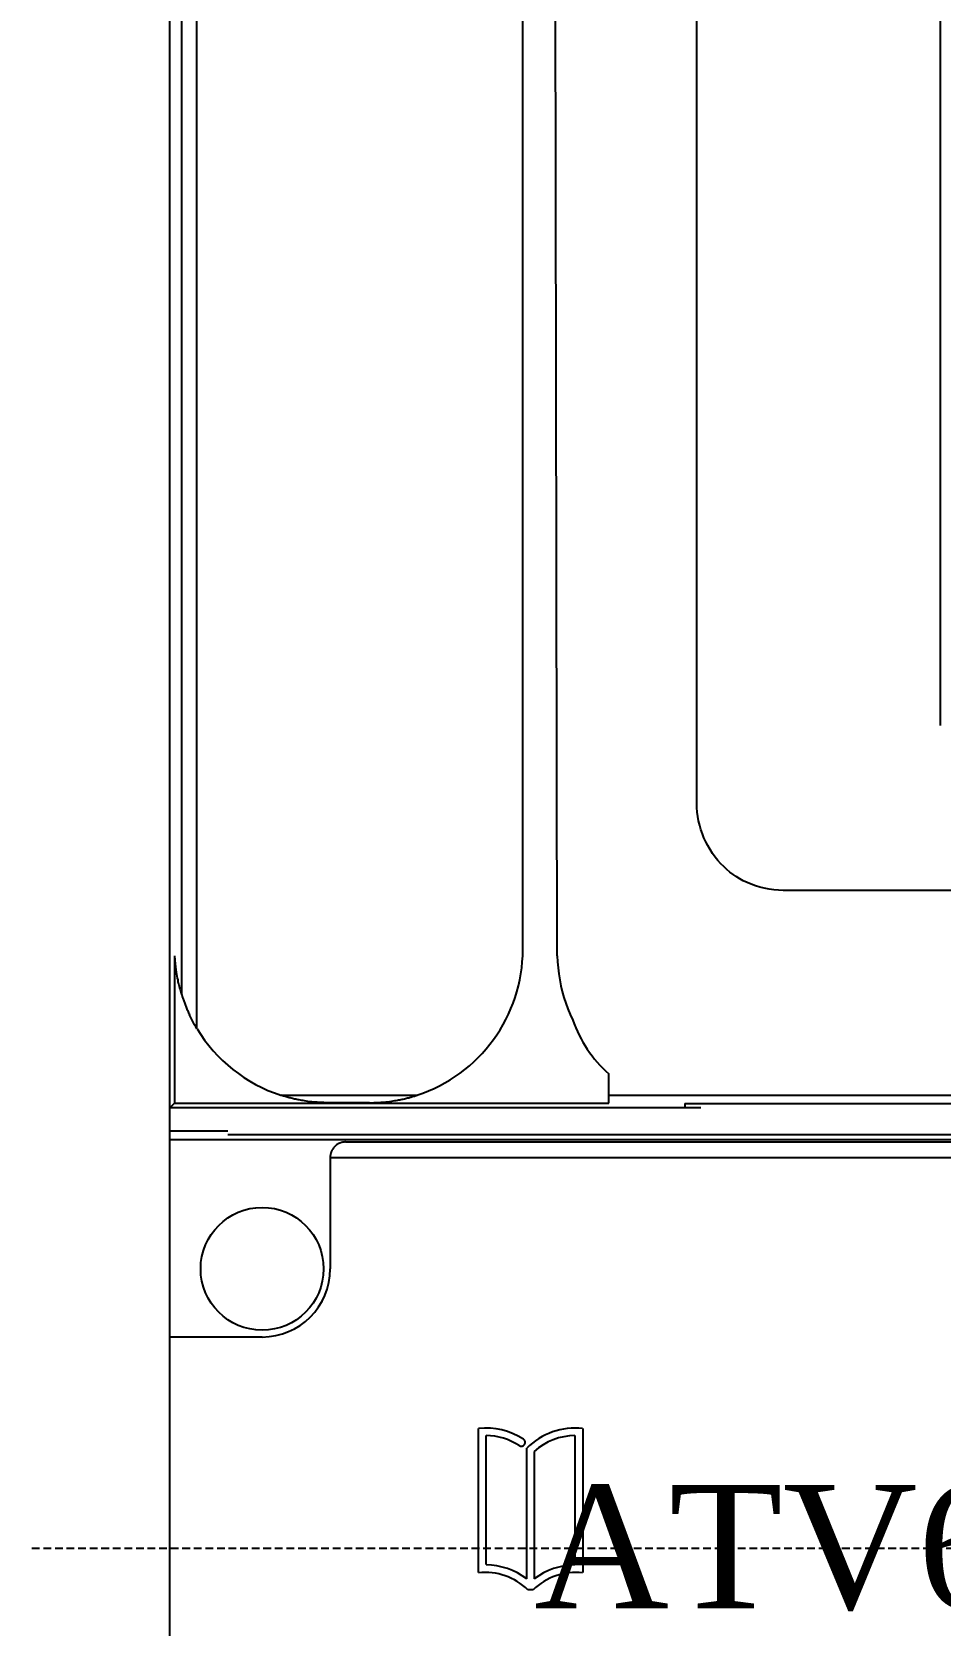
# Model space of a CAD drawing. Extents: x 0 to 171, y 0 to 414.
# Drawn here: x 0 to 58.9, y 202 to 305.2 of the extents above; entities that cross this region are included whole.
import ezdxf

# ---------------------------------------------------------------- set-up
doc = ezdxf.new("R2010")
doc.units = 0
doc.linetypes.add('DASHED', pattern=[0.75, 0.5, -0.25])
doc.layers.add('-15N-THT. THIẾT BỊ ĐÓNG MỞ', color=40, linetype='CONTINUOUS')
doc.styles.add('- 04.0', font='times.ttf', dxfattribs={"height": 4})

# ---------------------------------------------------------------- blocks, each defined once
blk = doc.blocks.new('06 - N - SC VSD ATV630U75~D11N4')
at = {"layer": '-15N-THT. THIẾT BỊ ĐÓNG MỞ'}
for p, q in [((-74.8, 33.66), (-74.8, 173.84)), ((-75.79, 35.85), (-75.79, 172.75)), ((-76.55, -202.05), (-76.55, 171.66)), ((-51.45, 38.38), (-51.69, 166.24)), ((-53.68, 38.79), (-53.68, 165.93)), ((-26.64, 165.68), (-26.64, 53.3)), ((-42.41, 48.3), (-42.41, 104.48)), ((-26.64, 53.3), (-26.64, 53.3)), ((-42.4, 48), (-42.41, 48.3)), ((-42.41, 48.3), (-42.41, 48.3)), ((-42.38, 47.7), (-42.4, 48)), ((-42.34, 47.41), (-42.38, 47.7)), ((-42.29, 47.12), (-42.34, 47.41)), ((-42.22, 46.83), (-42.29, 47.12)), ((-42.14, 46.56), (-42.22, 46.83)), ((-42.05, 46.29), (-42.14, 46.56)), ((-41.95, 46.03), (-42.05, 46.29)), ((-41.83, 45.77), (-41.95, 46.03)), ((-41.7, 45.52), (-41.83, 45.77)), ((-41.55, 45.27), (-41.7, 45.52)), ((-41.39, 45.02), (-41.55, 45.27)), ((-41.22, 44.78), (-41.39, 45.02)), ((-41.04, 44.56), (-41.22, 44.78)), ((-40.85, 44.35), (-41.04, 44.56)), ((-40.65, 44.16), (-40.85, 44.35)), ((-40.46, 43.98), (-40.65, 44.16)), ((-40.26, 43.81), (-40.46, 43.98)), ((-40.06, 43.66), (-40.26, 43.81)), ((-39.85, 43.52), (-40.06, 43.66)), ((-39.63, 43.38), (-39.85, 43.52)), ((-39.4, 43.25), (-39.63, 43.38)), ((-39.15, 43.13), (-39.4, 43.25)), ((-38.89, 43.02), (-39.15, 43.13)), ((-38.61, 42.92), (-38.89, 43.02)), ((-38.33, 42.83), (-38.61, 42.92)), ((-38.04, 42.76), (-38.33, 42.83)), ((-37.73, 42.7), (-38.04, 42.76)), ((-37.41, 42.65), (-37.73, 42.7)), ((-37.11, 42.63), (-37.41, 42.65)), ((-36.81, 42.62), (-37.11, 42.63)), ((61.16, 42.62), (-36.81, 42.62)), ((-36.81, 42.62), (-36.81, 42.62)), ((-76.26, 38.38), (-76.24, 38.1)), ((-76.26, 38.38), (-76.26, 28.83)), ((-53.68, 38.79), (-53.68, 38.79)), ((-51.45, 38.38), (-51.43, 37.99)), ((-51.45, 38.38), (-51.45, 38.38)), ((-76.24, 38.1), (-76.22, 37.87)), ((-76.22, 37.87), (-76.2, 37.67)), ((-76.2, 37.67), (-76.17, 37.49)), ((-76.17, 37.49), (-76.15, 37.33)), ((-76.15, 37.33), (-76.12, 37.19)), ((-76.12, 37.19), (-76.1, 37.06)), ((-51.43, 37.99), (-51.4, 37.6)), ((-51.4, 37.6), (-51.36, 37.21)), ((-51.36, 37.21), (-51.29, 36.82)), ((-76.1, 37.06), (-76.08, 36.94)), ((-76.08, 36.94), (-76.05, 36.83)), ((-76.05, 36.83), (-76.03, 36.72)), ((-76.03, 36.72), (-76.01, 36.62)), ((-76.01, 36.62), (-75.98, 36.52)), ((-75.98, 36.52), (-75.95, 36.41)), ((-75.95, 36.41), (-75.93, 36.31)), ((-75.93, 36.31), (-75.9, 36.21)), ((-75.9, 36.21), (-75.87, 36.12)), ((-51.29, 36.82), (-51.22, 36.44)), ((-51.22, 36.44), (-51.13, 36.06)), ((-75.87, 36.12), (-75.85, 36.03)), ((-75.85, 36.03), (-75.82, 35.94)), ((-75.82, 35.94), (-75.79, 35.85)), ((-75.79, 35.85), (-75.78, 35.82)), ((-75.78, 35.82), (-75.77, 35.78)), ((-75.77, 35.78), (-75.75, 35.74)), ((-75.75, 35.74), (-75.74, 35.69)), ((-75.74, 35.69), (-75.72, 35.63)), ((-75.72, 35.63), (-75.7, 35.58)), ((-75.7, 35.58), (-75.68, 35.52)), ((-75.68, 35.52), (-75.66, 35.46)), ((-75.66, 35.46), (-75.64, 35.41)), ((-75.64, 35.41), (-75.61, 35.35)), ((-75.61, 35.35), (-75.59, 35.29)), ((-75.59, 35.29), (-75.57, 35.23)), ((-75.57, 35.23), (-75.55, 35.17)), ((-75.55, 35.17), (-75.52, 35.11)), ((-75.52, 35.11), (-75.5, 35.05)), ((-51.13, 36.06), (-51.02, 35.68)), ((-51.02, 35.68), (-50.9, 35.31)), ((-50.9, 35.31), (-50.76, 34.94)), ((-75.5, 35.05), (-75.47, 34.99)), ((-75.47, 34.99), (-75.45, 34.93)), ((-75.45, 34.93), (-75.42, 34.87)), ((-75.42, 34.87), (-75.39, 34.81)), ((-75.39, 34.81), (-75.37, 34.75)), ((-75.37, 34.75), (-75.34, 34.69)), ((-75.34, 34.69), (-75.31, 34.63)), ((-75.31, 34.63), (-75.28, 34.56)), ((-75.22, 34.43), (-75.28, 34.56)), ((-75.28, 34.56), (-75.28, 34.56)), ((-75.15, 34.3), (-75.22, 34.43)), ((-75.09, 34.17), (-75.15, 34.3)), ((-75.02, 34.04), (-75.09, 34.17)), ((-50.76, 34.94), (-50.61, 34.58)), ((-50.61, 34.58), (-50.45, 34.22)), ((-50.45, 34.22), (-50.45, 34.22)), ((-74.95, 33.91), (-75.02, 34.04)), ((-74.87, 33.78), (-74.95, 33.91)), ((-74.8, 33.66), (-74.87, 33.78)), ((-48.12, 28.83), (-48.12, 30.73)), ((-48.12, 30.73), (-48.12, 30.73)), ((-69.36, 29.35), (-60.54, 29.35)), ((-69.31, 29.33), (-69.36, 29.35)), ((-69.25, 29.31), (-69.31, 29.33)), ((-69.2, 29.29), (-69.25, 29.31)), ((-69.14, 29.28), (-69.2, 29.29)), ((-69.08, 29.26), (-69.14, 29.28)), ((-69.02, 29.24), (-69.08, 29.26)), ((-68.95, 29.22), (-69.02, 29.24)), ((-68.89, 29.21), (-68.95, 29.22)), ((-68.82, 29.19), (-68.89, 29.21)), ((-68.76, 29.17), (-68.82, 29.19)), ((-68.69, 29.15), (-68.76, 29.17)), ((-68.61, 29.14), (-68.69, 29.15)), ((-68.54, 29.12), (-68.61, 29.14)), ((-68.47, 29.1), (-68.54, 29.12)), ((-68.4, 29.09), (-68.47, 29.1)), ((-68.33, 29.07), (-68.4, 29.09)), ((-68.25, 29.06), (-68.33, 29.07)), ((-68.17, 29.04), (-68.25, 29.06)), ((-68.1, 29.03), (-68.17, 29.04)), ((-68.01, 29.01), (-68.1, 29.03)), ((-67.92, 29), (-68.01, 29.01)), ((-67.83, 28.98), (-67.92, 29)), ((-67.72, 28.97), (-67.83, 28.98)), ((-67.61, 28.95), (-67.72, 28.97)), ((-67.49, 28.93), (-67.61, 28.95)), ((-67.35, 28.92), (-67.49, 28.93)), ((-67.19, 28.9), (-67.35, 28.92)), ((-62.71, 28.9), (-62.56, 28.92)), ((-62.56, 28.92), (-62.42, 28.93)), ((-62.42, 28.93), (-62.3, 28.95)), ((-62.3, 28.95), (-62.18, 28.97)), ((-62.18, 28.97), (-62.08, 28.98)), ((-62.08, 28.98), (-61.98, 29)), ((-61.98, 29), (-61.9, 29.01)), ((-61.9, 29.01), (-61.81, 29.03)), ((-61.81, 29.03), (-61.73, 29.04)), ((-61.73, 29.04), (-61.66, 29.06)), ((-61.66, 29.06), (-61.58, 29.07)), ((-61.58, 29.07), (-61.51, 29.09)), ((-61.51, 29.09), (-61.44, 29.1)), ((-61.44, 29.1), (-61.36, 29.12)), ((-61.36, 29.12), (-61.29, 29.14)), ((-61.29, 29.14), (-61.22, 29.15)), ((-61.22, 29.15), (-61.15, 29.17)), ((-61.15, 29.17), (-61.08, 29.19)), ((-61.08, 29.19), (-61.02, 29.21)), ((-61.02, 29.21), (-60.95, 29.22)), ((-60.95, 29.22), (-60.89, 29.24)), ((-60.89, 29.24), (-60.83, 29.26)), ((-60.83, 29.26), (-60.77, 29.28)), ((-60.77, 29.28), (-60.71, 29.29)), ((-60.71, 29.29), (-60.65, 29.31)), ((-60.65, 29.31), (-60.6, 29.33)), ((-60.6, 29.33), (-60.54, 29.35)), ((-48.12, 29.35), (75.3, 29.35)), ((-76.55, 28.54), (-76.26, 28.83)), ((-42.14, 28.54), (-76.55, 28.54)), ((-76.26, 28.83), (-48.12, 28.83)), ((-72.57, 28.54), (-72.57, 28.54)), ((-70.58, 28.54), (-70.58, 28.54)), ((-67.02, 28.89), (-67.19, 28.9)), ((-66.82, 28.88), (-67.02, 28.89)), ((-66.58, 28.87), (-66.82, 28.88)), ((-66.3, 28.86), (-66.58, 28.87)), ((-63.61, 28.86), (-66.3, 28.86)), ((-66.3, 28.86), (-66.3, 28.86)), ((-63.61, 28.86), (-63.33, 28.87)), ((-63.61, 28.86), (-63.61, 28.86)), ((-63.33, 28.87), (-63.09, 28.88)), ((-63.09, 28.88), (-62.89, 28.89)), ((-62.89, 28.89), (-62.71, 28.9)), ((-44.24, 28.54), (-44.24, 28.54)), ((-43.19, 28.81), (-43.19, 28.54)), ((-43.19, 28.81), (66.47, 28.81)), ((-43.19, 28.81), (-43.19, 28.81)), ((-43.19, 28.54), (-43.19, 28.54)), ((-42.17, 28.81), (-42.17, 28.81)), ((-42.14, 28.54), (-42.14, 28.54)), ((-76.55, 27.05), (-72.79, 27.05)), ((76.55, 26.45), (-76.55, 26.45)), ((-72.79, 26.81), (72.79, 26.81)), ((-66.03, 25.81), (-66.05, 25.78)), ((-66.02, 25.84), (-66.03, 25.81)), ((-66, 25.87), (-66.02, 25.84)), ((-65.98, 25.9), (-66, 25.87)), ((-65.96, 25.93), (-65.98, 25.9)), ((-65.94, 25.96), (-65.96, 25.93)), ((-65.92, 25.98), (-65.94, 25.96)), ((-65.89, 26.01), (-65.92, 25.98)), ((-65.87, 26.03), (-65.89, 26.01)), ((-65.85, 26.05), (-65.87, 26.03)), ((-65.82, 26.07), (-65.85, 26.05)), ((-65.8, 26.09), (-65.82, 26.07)), ((-65.77, 26.11), (-65.8, 26.09)), ((-65.75, 26.13), (-65.77, 26.11)), ((-65.72, 26.15), (-65.75, 26.13)), ((-65.7, 26.17), (-65.72, 26.15)), ((-65.67, 26.18), (-65.7, 26.17)), ((-65.64, 26.2), (-65.67, 26.18)), ((-65.61, 26.21), (-65.64, 26.2)), ((-65.59, 26.22), (-65.61, 26.21)), ((-65.56, 26.24), (-65.59, 26.22)), ((-65.53, 26.25), (-65.56, 26.24)), ((-65.5, 26.26), (-65.53, 26.25)), ((-65.48, 26.27), (-65.5, 26.26)), ((-65.45, 26.28), (-65.48, 26.27)), ((-65.42, 26.29), (-65.45, 26.28)), ((-65.39, 26.29), (-65.42, 26.29)), ((-65.36, 26.3), (-65.39, 26.29)), ((-65.33, 26.3), (-65.36, 26.3)), ((-65.3, 26.31), (-65.33, 26.3)), ((-65.27, 26.31), (-65.3, 26.31)), ((-65.24, 26.31), (-65.27, 26.31)), ((-65.21, 26.32), (-65.24, 26.31)), ((-65.17, 26.32), (-65.21, 26.32)), ((-65.17, 26.32), (65.17, 26.32)), ((-65.17, 26.32), (-65.17, 26.32)), ((-66.16, 25.36), (-66.17, 25.32)), ((-66.17, 25.32), (-66.17, 25.32)), ((-66.17, 25.32), (-66.17, 18.1)), ((-66.17, 25.32), (66.17, 25.32)), ((-66.15, 25.47), (-66.16, 25.44)), ((-66.16, 25.44), (-66.16, 25.4)), ((-66.16, 25.4), (-66.16, 25.36)), ((-66.14, 25.55), (-66.15, 25.51)), ((-66.15, 25.51), (-66.15, 25.47)), ((-66.13, 25.58), (-66.14, 25.55)), ((-66.12, 25.62), (-66.13, 25.58)), ((-66.11, 25.65), (-66.12, 25.62)), ((-66.1, 25.69), (-66.11, 25.65)), ((-66.08, 25.72), (-66.1, 25.69)), ((-66.07, 25.75), (-66.08, 25.72)), ((-66.05, 25.78), (-66.07, 25.75)), ((-74.56, 18.1), (-74.56, 18.1)), ((-66.61, 18.1), (-66.61, 18.1)), ((-66.17, 18.1), (-66.17, 18.1)), ((-76.55, 13.68), (-76.55, 13.68)), ((-70.58, 13.68), (-76.55, 13.68)), ((-74.82, 13.68), (-74.82, 13.68)), ((-70.58, 13.68), (-70.58, 13.68)), ((-56.56, -1.59), (-56.56, 7.76)), ((-56.56, 7.76), (-56.56, 7.76)), ((-56.07, 7.29), (-56.07, 7.29)), ((-56.07, 7.29), (-56.07, -1.07)), ((-50.3, -1.07), (-50.3, 7.29)), ((-50.3, 7.29), (-50.3, 7.29)), ((-49.8, 7.76), (-49.8, 7.76)), ((-49.8, 7.76), (-49.8, -1.59)), ((-53.92, 6.64), (-53.92, 6.64)), ((-53.65, 7.06), (-53.65, 7.06)), ((-53.53, 6.85), (-53.53, 6.85)), ((-53.43, 6.48), (-53.43, 6.48)), ((-53.43, -1.99), (-53.43, 6.48)), ((-52.94, 6.27), (-52.94, -1.99)), ((-52.94, 6.27), (-52.94, 6.27)), ((-56.56, -1.59), (-56.56, -1.59)), ((-56.07, -1.07), (-56.07, -1.07)), ((-53.43, -1.99), (-53.43, -1.99)), ((-52.94, -1.99), (-52.94, -1.99)), ((-50.3, -1.07), (-50.3, -1.07)), ((-49.8, -1.59), (-49.8, -1.59)), ((-53.01, -2.71), (-53.36, -2.71)), ((-53.36, -2.71), (-53.36, -2.71)), ((-53.01, -2.71), (-53.01, -2.71))]:
    blk.add_line(p, q, dxfattribs=at)
at = {"layer": '-15N-THT. THIẾT BỊ ĐÓNG MỞ', "color": 6, "linetype": 'DASHED'}
blk.add_line((-85.5, 0), (85.5, 0), dxfattribs=at)
at = {"layer": '-15N-THT. THIẾT BỊ ĐÓNG MỞ'}
blk.add_circle((-70.58, 18.1), 3.98, dxfattribs=at)
for centre, radius, start, end in [((-42.5, 37), 8.42, 199.2671, 228.1456), ((-70.58, 18.1), 4.42, 270, 0), ((-56.09, 3.31), 4.47, 56.8491, 95.9428), ((-56.09, 3.31), 3.98, 56.8491, 89.6549), ((-50.28, 3.31), 4.47, 83.9292, 134.8582), ((-50.28, 3.31), 3.98, 90.3451, 131.9532), ((-53.78, 6.85), 0.249, 236.8491, 56.8491), ((-56.14, -5.55), 3.98, 45.5446, 95.9347), ((-56.14, -5.55), 4.47, 52.7085, 89.027), ((-50.23, -5.55), 3.98, 83.9212, 134.4554), ((-50.23, -5.55), 4.47, 90.973, 127.2915)]:
    blk.add_arc(centre, radius, start, end, dxfattribs=at)
for centre, major_axis, start_param, end_param in [((-63.64, 38.82), (-7.05, 7.05), 2.670845, 3.925621), ((-66.27, 38.82), (7.05, 7.05), 2.899792, 3.61234)]:
    blk.add_ellipse(centre, major_axis=major_axis, ratio=0.997265, start_param=start_param, end_param=end_param, dxfattribs=at)
at = {"layer": '-15N-THT. THIẾT BỊ ĐÓNG MỞ', "color": 3, "insert": (0, 0), "char_height": 8, "width": 47.4864, "attachment_point": 5, "style": '- 04.0'}
blk.add_mtext('ATV630U75~D11N4', dxfattribs=at)

msp = doc.modelspace()

# ---------------------------------------------------------------- block references
msp.add_blockref('06 - N - SC VSD ATV630U75~D11N4', (85.5, 206.95))

doc.saveas('drawing.dxf')
